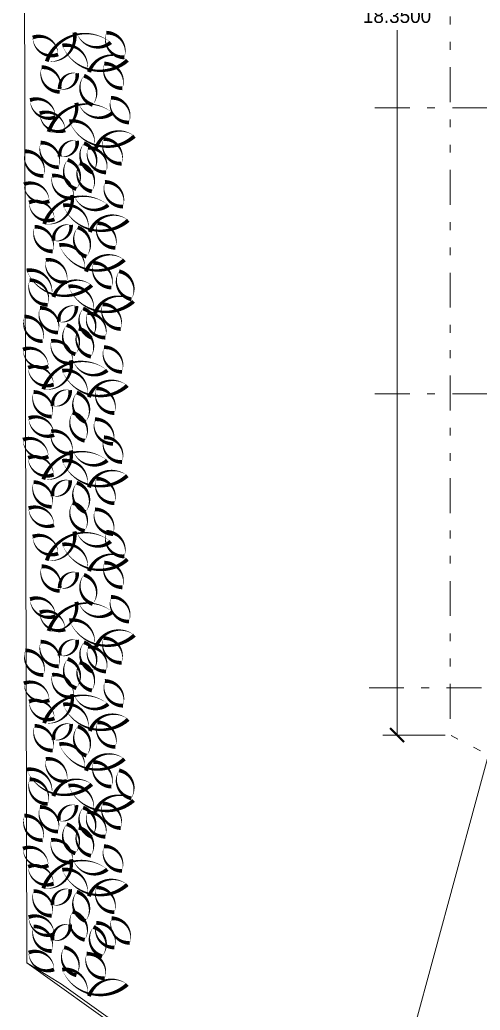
# Model space of a CAD drawing. Header units: metres. Extents: x -45 to 1930, y -347 to 488.
# Drawn here: x 23.38 to 29.25, y -30.62 to -17.99 of the extents above; entities that cross this region are included whole.
import ezdxf

# ---------------------------------------------------------------- set-up
doc = ezdxf.new("R2010")
doc.units = ezdxf.units.M
doc.header["$PDMODE"] = 3
doc.linetypes.add('GETRENNT', pattern=[31.75, 12.7, -6.35, 0, -6.35, 0, -6.35])
doc.linetypes.add('ČERCHOVANÁ', pattern=[25.4, 12.7, -6.35, 0, -6.35])
for name, color, linetype in [('OSA', 7, 'ČERCHOVANÁ'), ('SRAFY', 3, 'Continuous'), ('SRAFY-TERÉN', 252, 'Continuous'), ('zariz.predmety', 203, 'Continuous'), ('ZDIVO', 1, 'Continuous')]:
    doc.layers.add(name, color=color, linetype=linetype)
doc.dimstyles.get("Standard").update_dxf_attribs({"dimtxt": 0.18, "dimasz": 0.18, "dimexe": 0.18, "dimexo": 0.0625, "dimgap": 0.09, "dimtad": 0, "dimtih": 1, "dimtoh": 1, "dimdec": 4, "dimzin": 0, "dimdsep": 46, "dimtxsty": 'Standard', "dimcen": 0.09, "dimadec": 0, "dimazin": 0, "dimtfac": 1, "dimtdec": 4, "dimtofl": 0, "dimtmove": 0, "dimatfit": 0, "dimfxl": 0, "dimtolj": 1, "dimtzin": 0, "dimarcsym": 0})

# ---------------------------------------------------------------- blocks, each defined once
blk = doc.blocks.new('_ArchTick')
at = {"color": 0, "linetype": 'ByBlock', "lineweight": 0, "const_width": 0.15}
blk.add_lwpolyline([(-0.5, -0.5), (0.5, 0.5)], dxfattribs=at)
blk = doc.blocks.new('*D61')
at = {"layer": 'Defpoints', "color": 0, "linetype": 'Continuous', "lineweight": 0}
for p in [(28.87, -8.766), (28.192, -27.116), (28.87, -27.116)]:
    blk.add_point(p, dxfattribs=at)
at = {"layer": 'SRAFY', "color": 0, "linetype": 'Continuous', "lineweight": 0}
for p, q in [((28.808, -8.766), (28.012, -8.766)), ((28.192, -8.766), (28.192, -17.761)), ((28.192, -27.116), (28.192, -18.121)), ((28.808, -27.116), (28.012, -27.116))]:
    blk.add_line(p, q, dxfattribs=at)
at = {"layer": 'SRAFY', "color": 0, "linetype": 'Continuous', "lineweight": 0, "xscale": 0.18, "yscale": 0.18, "zscale": 0.18}
for p, rotation in [((28.192, -8.766), 90), ((28.192, -27.116), 270)]:
    blk.add_blockref('_ArchTick', p, dxfattribs=dict(at, rotation=rotation))
at = {"layer": 'SRAFY', "color": 0, "linetype": 'Continuous', "lineweight": 0, "insert": (28.192, -17.941), "char_height": 0.18, "attachment_point": 5}
blk.add_mtext('\\A1;18.3500', dxfattribs=at)

msp = doc.modelspace()

# ---------------------------------------------------------------- linework, layer by layer
at = {"layer": 'OSA', "color": 253, "lineweight": 0, "ltscale": 0.035}
for p, q in [((27.909617, -19.112585), (41.849547, -19.112585)), ((27.909617, -22.762585), (41.849547, -22.762585)), ((27.834617, -26.511121), (41.774547, -26.511121))]:
    msp.add_line(p, q, dxfattribs=at)
at = {"layer": 'SRAFY', "linetype": 'Continuous', "lineweight": 0}
msp.add_line((23.469008, -30.019693), (47.052908, -46.833055), dxfattribs=at)
at = {"layer": 'SRAFY-TERÉN', "linetype": 'Continuous', "lineweight": 0}
msp.add_line((29.470321, -26.957283), (28.043941, -32.202764), dxfattribs=at)
at = {"layer": 'zariz.predmety', "color": 253, "linetype": 'Continuous', "ltscale": 0.001}
for points in [[(23.867461, -18.431645, 0, 0, 0.520567051), (23.867461, -18.431645, 0, 0.05, 0.520567051), (23.543595, -18.216196, 0, 0.05, 0.520567051), (23.867461, -18.431645, 0.05, 0.05, 0)], [(23.722172, -18.520344, 0, 0, 0.520567051), (23.722172, -18.520344, 0, 0.05, 0.520567051), (24.074627, -18.150584, 0, 0.05, 0.520567051), (24.105385, -18.158177, 0, 0.05, 0.520567051), (24.539114, -18.278285, 0, 0.05, 0.520567051), (23.722172, -18.520344, 0.05, 0.05, 0)], [(24.711518, -18.468595, 0, 0, 0.520567051), (24.711518, -18.468595, 0, 0.05, 0.520567051), (24.481574, -18.154854, 0, 0.05, 0.520567051), (24.711518, -18.468595, 0.05, 0.05, 0)], [(24.751972, -18.506485, 0, 0, 0.520567051), (24.751972, -18.506485, 0, 0.05, 0.520567051), (24.26361, -18.656316, 0, 0.05, 0.520567051), (24.240509, -18.634636, 0, 0.05, 0.520567051), (23.921137, -18.317542, 0, 0.05, 0.520567051), (24.751972, -18.506485, 0.05, 0.05, 0)], [(23.658248, -18.594494, 0, 0, 0.520567051), (23.658248, -18.594494, 0, 0.05, 0.520567051), (23.888192, -18.908234, 0, 0.05, 0.520567051), (23.658248, -18.594494, 0.05, 0.05, 0)], [(24.688392, -18.862809, 0, 0, 0.520567051), (24.688392, -18.862809, 0, 0.05, 0.520567051), (24.458447, -18.549068, 0, 0.05, 0.520567051), (24.688392, -18.862809, 0.05, 0.05, 0)], [(23.888559, -18.872056, 0, 0, 0.520567051), (23.888559, -18.872056, 0, 0.05, 0.520567051), (24.110852, -18.672346, 0, 0.05, 0.520567051), (23.888559, -18.872056, 0.05, 0.05, 0)], [(24.307841, -19.076341, 0, 0, 0.520567051), (24.307841, -19.076341, 0, 0.05, 0.520567051), (24.197391, -18.703369, 0, 0.05, 0.520567051), (24.307841, -19.076341, 0.05, 0.05, 0)], [(23.83402, -19.230249, 0, 0, 0.520567051), (23.83402, -19.230249, 0, 0.05, 0.520567051), (23.510154, -19.014799, 0, 0.05, 0.520567051), (23.83402, -19.230249, 0.05, 0.05, 0)], [(23.746296, -19.41869, 0, 0, 0.520567051), (23.746296, -19.41869, 0, 0.05, 0.520567051), (24.098751, -19.048929, 0, 0.05, 0.520567051), (24.129509, -19.056522, 0, 0.05, 0.520567051), (24.563239, -19.176631, 0, 0.05, 0.520567051), (23.746296, -19.41869, 0.05, 0.05, 0)], [(24.773363, -19.299116, 0, 0, 0.520567051), (24.773363, -19.299116, 0, 0.05, 0.520567051), (24.543419, -18.985376, 0, 0.05, 0.520567051), (24.773363, -19.299116, 0.05, 0.05, 0)], [(23.957094, -19.398926, 0, 0, 0.520567051), (23.957094, -19.398926, 0, 0.05, 0.520567051), (23.633228, -19.183476, 0, 0.05, 0.520567051), (23.957094, -19.398926, 0.05, 0.05, 0)], [(24.841605, -19.473766, 0, 0, 0.520567051), (24.841605, -19.473766, 0, 0.05, 0.520567051), (24.353243, -19.623597, 0, 0.05, 0.520567051), (24.330141, -19.601917, 0, 0.05, 0.520567051), (24.010769, -19.284822, 0, 0.05, 0.520567051), (24.841605, -19.473766, 0.05, 0.05, 0)], [(23.646196, -19.557045, 0, 0, 0.520567051), (23.646196, -19.557045, 0, 0.05, 0.520567051), (23.876141, -19.870786, 0, 0.05, 0.520567051), (23.646196, -19.557045, 0.05, 0.05, 0)], [(23.888393, -19.733465, 0, 0, 0.520567051), (23.888393, -19.733465, 0, 0.05, 0.520567051), (24.110686, -19.533755, 0, 0.05, 0.520567051), (23.888393, -19.733465, 0.05, 0.05, 0)], [(24.307674, -19.93775, 0, 0, 0.520567051), (24.307674, -19.93775, 0, 0.05, 0.520567051), (24.197225, -19.564778, 0, 0.05, 0.520567051), (24.307674, -19.93775, 0.05, 0.05, 0)], [(24.67634, -19.825361, 0, 0, 0.520567051), (24.67634, -19.825361, 0, 0.05, 0.520567051), (24.446396, -19.51162, 0, 0.05, 0.520567051), (24.67634, -19.825361, 0.05, 0.05, 0)], [(23.449724, -19.667718, 0, 0, 0.520567051), (23.449724, -19.667718, 0, 0.05, 0.520567051), (23.679668, -19.981459, 0, 0.05, 0.520567051), (23.449724, -19.667718, 0.05, 0.05, 0)], [(24.479868, -19.936033, 0, 0, 0.520567051), (24.479868, -19.936033, 0, 0.05, 0.520567051), (24.249923, -19.622293, 0, 0.05, 0.520567051), (24.479868, -19.936033, 0.05, 0.05, 0)], [(24.099317, -20.149566, 0, 0, 0.520567051), (24.099317, -20.149566, 0, 0.05, 0.520567051), (23.988867, -19.776593, 0, 0.05, 0.520567051), (24.099317, -20.149566, 0.05, 0.05, 0)], [(24.14227, -19.822509, 0, 0, 0.520567051), (24.14227, -19.822509, 0, 0.05, 0.520567051), (24.297722, -20.179079, 0, 0.05, 0.520567051), (24.14227, -19.822509, 0.05, 0.05, 0)], [(23.790212, -19.979357, 0, 0, 0.520567051), (23.790212, -19.979357, 0, 0.05, 0.520567051), (24.056973, -20.262458, 0, 0.05, 0.520567051), (23.790212, -19.979357, 0.05, 0.05, 0)], [(23.754493, -20.303473, 0, 0, 0.520567051), (23.754493, -20.303473, 0, 0.05, 0.520567051), (23.430627, -20.088024, 0, 0.05, 0.520567051), (23.754493, -20.303473, 0.05, 0.05, 0)], [(24.693836, -20.372341, 0, 0, 0.520567051), (24.693836, -20.372341, 0, 0.05, 0.520567051), (24.463892, -20.0586, 0, 0.05, 0.520567051), (24.693836, -20.372341, 0.05, 0.05, 0)], [(23.689625, -20.594844, 0, 0, 0.520567051), (23.689625, -20.594844, 0, 0.05, 0.520567051), (24.04208, -20.225084, 0, 0.05, 0.520567051), (24.072838, -20.232676, 0, 0.05, 0.520567051), (24.506568, -20.352785, 0, 0.05, 0.520567051), (23.689625, -20.594844, 0.05, 0.05, 0)], [(23.820583, -20.535243, 0, 0, 0.520567051), (23.820583, -20.535243, 0, 0.05, 0.520567051), (23.496716, -20.319794, 0, 0.05, 0.520567051), (23.820583, -20.535243, 0.05, 0.05, 0)], [(24.762078, -20.546991, 0, 0, 0.520567051), (24.762078, -20.546991, 0, 0.05, 0.520567051), (24.273716, -20.696822, 0, 0.05, 0.520567051), (24.250614, -20.675141, 0, 0.05, 0.520567051), (23.931242, -20.358047, 0, 0.05, 0.520567051), (24.762078, -20.546991, 0.05, 0.05, 0)], [(23.808866, -20.806689, 0, 0, 0.520567051), (23.808866, -20.806689, 0, 0.05, 0.520567051), (24.031159, -20.60698, 0, 0.05, 0.520567051), (23.808866, -20.806689, 0.05, 0.05, 0)], [(24.596813, -20.898585, 0, 0, 0.520567051), (24.596813, -20.898585, 0, 0.05, 0.520567051), (24.366869, -20.584844, 0, 0.05, 0.520567051), (24.596813, -20.898585, 0.05, 0.05, 0)], [(23.566669, -20.63027, 0, 0, 0.520567051), (23.566669, -20.63027, 0, 0.05, 0.520567051), (23.796614, -20.944011, 0, 0.05, 0.520567051), (23.566669, -20.63027, 0.05, 0.05, 0)], [(24.228147, -21.010975, 0, 0, 0.520567051), (24.228147, -21.010975, 0, 0.05, 0.520567051), (24.117698, -20.638002, 0, 0.05, 0.520567051), (24.228147, -21.010975, 0.05, 0.05, 0)], [(24.713235, -21.053241, 0, 0, 0.520567051), (24.713235, -21.053241, 0, 0.05, 0.520567051), (24.224872, -21.203072, 0, 0.05, 0.520567051), (24.201771, -21.181391, 0, 0.05, 0.520567051), (23.882399, -20.864297, 0, 0.05, 0.520567051), (24.713235, -21.053241, 0.05, 0.05, 0)], [(23.710685, -21.052581, 0, 0, 0.520567051), (23.710685, -21.052581, 0, 0.05, 0.520567051), (23.977446, -21.335682, 0, 0.05, 0.520567051), (23.710685, -21.052581, 0.05, 0.05, 0)], [(24.54797, -21.404835, 0, 0, 0.520567051), (24.54797, -21.404835, 0, 0.05, 0.520567051), (24.318025, -21.091095, 0, 0.05, 0.520567051), (24.54797, -21.404835, 0.05, 0.05, 0)], [(24.297126, -21.376672, 0, 0, 0.520567051), (24.297126, -21.376672, 0, 0.05, 0.520567051), (23.808763, -21.526503, 0, 0.05, 0.520567051), (23.785662, -21.504823, 0, 0.05, 0.520567051), (23.46629, -21.187729, 0, 0.05, 0.520567051), (24.297126, -21.376672, 0.05, 0.05, 0)], [(24.645189, -21.198481, 0, 0, 0.520567051), (24.645189, -21.198481, 0, 0.05, 0.520567051), (24.800641, -21.555051, 0, 0.05, 0.520567051), (24.645189, -21.198481, 0.05, 0.05, 0)], [(23.734486, -21.625393, 0, 0, 0.520567051), (23.734486, -21.625393, 0, 0.05, 0.520567051), (23.504541, -21.311652, 0, 0.05, 0.520567051), (23.734486, -21.625393, 0.05, 0.05, 0)], [(24.83002, -21.581886, 0, 0, 0.520567051), (24.83002, -21.581886, 0, 0.05, 0.520567051), (24.341658, -21.731717, 0, 0.05, 0.520567051), (24.318557, -21.710036, 0, 0.05, 0.520567051), (23.999185, -21.392942, 0, 0.05, 0.520567051), (24.83002, -21.581886, 0.05, 0.05, 0)], [(24.664756, -21.93348, 0, 0, 0.520567051), (24.664756, -21.93348, 0, 0.05, 0.520567051), (24.434811, -21.61974, 0, 0.05, 0.520567051), (24.664756, -21.93348, 0.05, 0.05, 0)], [(23.634612, -21.665165, 0, 0, 0.520567051), (23.634612, -21.665165, 0, 0.05, 0.520567051), (23.864556, -21.978906, 0, 0.05, 0.520567051), (23.634612, -21.665165, 0.05, 0.05, 0)], [(23.876809, -21.841585, 0, 0, 0.520567051), (23.876809, -21.841585, 0, 0.05, 0.520567051), (24.099101, -21.641875, 0, 0.05, 0.520567051), (23.876809, -21.841585, 0.05, 0.05, 0)], [(24.29609, -22.04587, 0, 0, 0.520567051), (24.29609, -22.04587, 0, 0.05, 0.520567051), (24.18564, -21.672897, 0, 0.05, 0.520567051), (24.29609, -22.04587, 0.05, 0.05, 0)], [(24.468283, -22.044153, 0, 0, 0.520567051), (24.468283, -22.044153, 0, 0.05, 0.520567051), (24.238339, -21.730412, 0, 0.05, 0.520567051), (24.468283, -22.044153, 0.05, 0.05, 0)], [(23.438139, -21.775838, 0, 0, 0.520567051), (23.438139, -21.775838, 0, 0.05, 0.520567051), (23.668084, -22.089579, 0, 0.05, 0.520567051), (23.438139, -21.775838, 0.05, 0.05, 0)], [(24.087732, -22.257686, 0, 0, 0.520567051), (24.087732, -22.257686, 0, 0.05, 0.520567051), (23.977282, -21.884713, 0, 0.05, 0.520567051), (24.087732, -22.257686, 0.05, 0.05, 0)], [(24.130685, -21.930628, 0, 0, 0.520567051), (24.130685, -21.930628, 0, 0.05, 0.520567051), (24.286138, -22.287199, 0, 0.05, 0.520567051), (24.130685, -21.930628, 0.05, 0.05, 0)], [(23.778628, -22.087477, 0, 0, 0.520567051), (23.778628, -22.087477, 0, 0.05, 0.520567051), (24.045389, -22.370578, 0, 0.05, 0.520567051), (23.778628, -22.087477, 0.05, 0.05, 0)], [(23.742908, -22.411593, 0, 0, 0.520567051), (23.742908, -22.411593, 0, 0.05, 0.520567051), (23.419042, -22.196144, 0, 0.05, 0.520567051), (23.742908, -22.411593, 0.05, 0.05, 0)], [(24.682252, -22.480461, 0, 0, 0.520567051), (24.682252, -22.480461, 0, 0.05, 0.520567051), (24.452307, -22.16672, 0, 0.05, 0.520567051), (24.682252, -22.480461, 0.05, 0.05, 0)], [(23.67804, -22.702963, 0, 0, 0.520567051), (23.67804, -22.702963, 0, 0.05, 0.520567051), (24.030495, -22.333203, 0, 0.05, 0.520567051), (24.061254, -22.340796, 0, 0.05, 0.520567051), (24.494983, -22.460905, 0, 0.05, 0.520567051), (23.67804, -22.702963, 0.05, 0.05, 0)], [(23.808998, -22.643363, 0, 0, 0.520567051), (23.808998, -22.643363, 0, 0.05, 0.520567051), (23.485132, -22.427913, 0, 0.05, 0.520567051), (23.808998, -22.643363, 0.05, 0.05, 0)], [(24.750493, -22.65511, 0, 0, 0.520567051), (24.750493, -22.65511, 0, 0.05, 0.520567051), (24.262131, -22.804941, 0, 0.05, 0.520567051), (24.239029, -22.783261, 0, 0.05, 0.520567051), (23.919658, -22.466166, 0, 0.05, 0.520567051), (24.750493, -22.65511, 0.05, 0.05, 0)], [(23.555085, -22.73839, 0, 0, 0.520567051), (23.555085, -22.73839, 0, 0.05, 0.520567051), (23.785029, -23.05213, 0, 0.05, 0.520567051), (23.555085, -22.73839, 0.05, 0.05, 0)], [(23.797281, -22.914809, 0, 0, 0.520567051), (23.797281, -22.914809, 0, 0.05, 0.520567051), (24.019574, -22.715099, 0, 0.05, 0.520567051), (23.797281, -22.914809, 0.05, 0.05, 0)], [(24.216563, -23.119095, 0, 0, 0.520567051), (24.216563, -23.119095, 0, 0.05, 0.520567051), (24.106113, -22.746122, 0, 0.05, 0.520567051), (24.216563, -23.119095, 0.05, 0.05, 0)], [(24.585229, -23.006705, 0, 0, 0.520567051), (24.585229, -23.006705, 0, 0.05, 0.520567051), (24.355284, -22.692964, 0, 0.05, 0.520567051), (24.585229, -23.006705, 0.05, 0.05, 0)], [(24.051158, -23.003853, 0, 0, 0.520567051), (24.051158, -23.003853, 0, 0.05, 0.520567051), (24.20661, -23.360423, 0, 0.05, 0.520567051), (24.051158, -23.003853, 0.05, 0.05, 0)], [(23.81586, -23.286926, 0, 0, 0.520567051), (23.81586, -23.286926, 0, 0.05, 0.520567051), (23.491994, -23.071476, 0, 0.05, 0.520567051), (23.81586, -23.286926, 0.05, 0.05, 0)], [(24.568284, -23.399291, 0, 0, 0.520567051), (24.568284, -23.399291, 0, 0.05, 0.520567051), (24.338339, -23.08555, 0, 0.05, 0.520567051), (24.568284, -23.399291, 0.05, 0.05, 0)], [(23.778628, -23.237764, 0, 0, 0.520567051), (23.778628, -23.237764, 0, 0.05, 0.520567051), (24.045389, -23.520865, 0, 0.05, 0.520567051), (23.778628, -23.237764, 0.05, 0.05, 0)], [(23.742908, -23.56188, 0, 0, 0.520567051), (23.742908, -23.56188, 0, 0.05, 0.520567051), (23.419042, -23.346431, 0, 0.05, 0.520567051), (23.742908, -23.56188, 0.05, 0.05, 0)], [(24.682252, -23.630748, 0, 0, 0.520567051), (24.682252, -23.630748, 0, 0.05, 0.520567051), (24.452307, -23.317007, 0, 0.05, 0.520567051), (24.682252, -23.630748, 0.05, 0.05, 0)], [(23.67804, -23.853251, 0, 0, 0.520567051), (23.67804, -23.853251, 0, 0.05, 0.520567051), (24.030495, -23.48349, 0, 0.05, 0.520567051), (24.061254, -23.491083, 0, 0.05, 0.520567051), (24.494983, -23.611192, 0, 0.05, 0.520567051), (23.67804, -23.853251, 0.05, 0.05, 0)], [(23.808998, -23.79365, 0, 0, 0.520567051), (23.808998, -23.79365, 0, 0.05, 0.520567051), (23.485132, -23.578201, 0, 0.05, 0.520567051), (23.808998, -23.79365, 0.05, 0.05, 0)], [(24.750493, -23.805397, 0, 0, 0.520567051), (24.750493, -23.805397, 0, 0.05, 0.520567051), (24.262131, -23.955228, 0, 0.05, 0.520567051), (24.239029, -23.933548, 0, 0.05, 0.520567051), (23.919658, -23.616454, 0, 0.05, 0.520567051), (24.750493, -23.805397, 0.05, 0.05, 0)], [(23.555085, -23.888677, 0, 0, 0.520567051), (23.555085, -23.888677, 0, 0.05, 0.520567051), (23.785029, -24.202418, 0, 0.05, 0.520567051), (23.555085, -23.888677, 0.05, 0.05, 0)], [(23.797281, -24.065096, 0, 0, 0.520567051), (23.797281, -24.065096, 0, 0.05, 0.520567051), (24.019574, -23.865387, 0, 0.05, 0.520567051), (23.797281, -24.065096, 0.05, 0.05, 0)], [(24.216563, -24.269382, 0, 0, 0.520567051), (24.216563, -24.269382, 0, 0.05, 0.520567051), (24.106113, -23.896409, 0, 0.05, 0.520567051), (24.216563, -24.269382, 0.05, 0.05, 0)], [(24.585229, -24.156992, 0, 0, 0.520567051), (24.585229, -24.156992, 0, 0.05, 0.520567051), (24.355284, -23.843251, 0, 0.05, 0.520567051), (24.585229, -24.156992, 0.05, 0.05, 0)], [(24.051158, -24.15414, 0, 0, 0.520567051), (24.051158, -24.15414, 0, 0.05, 0.520567051), (24.20661, -24.51071, 0, 0.05, 0.520567051), (24.051158, -24.15414, 0.05, 0.05, 0)], [(23.81586, -24.437213, 0, 0, 0.520567051), (23.81586, -24.437213, 0, 0.05, 0.520567051), (23.491994, -24.221763, 0, 0.05, 0.520567051), (23.81586, -24.437213, 0.05, 0.05, 0)], [(24.568284, -24.549578, 0, 0, 0.520567051), (24.568284, -24.549578, 0, 0.05, 0.520567051), (24.338339, -24.235837, 0, 0.05, 0.520567051), (24.568284, -24.549578, 0.05, 0.05, 0)], [(23.722172, -24.887339, 0, 0, 0.520567051), (23.722172, -24.887339, 0, 0.05, 0.520567051), (24.074627, -24.517579, 0, 0.05, 0.520567051), (24.105385, -24.525172, 0, 0.05, 0.520567051), (24.539114, -24.645281, 0, 0.05, 0.520567051), (23.722172, -24.887339, 0.05, 0.05, 0)], [(24.711518, -24.83559, 0, 0, 0.520567051), (24.711518, -24.83559, 0, 0.05, 0.520567051), (24.481574, -24.521849, 0, 0.05, 0.520567051), (24.711518, -24.83559, 0.05, 0.05, 0)], [(23.867461, -24.798641, 0, 0, 0.520567051), (23.867461, -24.798641, 0, 0.05, 0.520567051), (23.543595, -24.583191, 0, 0.05, 0.520567051), (23.867461, -24.798641, 0.05, 0.05, 0)], [(24.751972, -24.873481, 0, 0, 0.520567051), (24.751972, -24.873481, 0, 0.05, 0.520567051), (24.26361, -25.023312, 0, 0.05, 0.520567051), (24.240509, -25.001631, 0, 0.05, 0.520567051), (23.921137, -24.684537, 0, 0.05, 0.520567051), (24.751972, -24.873481, 0.05, 0.05, 0)], [(23.658248, -24.961489, 0, 0, 0.520567051), (23.658248, -24.961489, 0, 0.05, 0.520567051), (23.888192, -25.27523, 0, 0.05, 0.520567051), (23.658248, -24.961489, 0.05, 0.05, 0)], [(23.888559, -25.239051, 0, 0, 0.520567051), (23.888559, -25.239051, 0, 0.05, 0.520567051), (24.110852, -25.039342, 0, 0.05, 0.520567051), (23.888559, -25.239051, 0.05, 0.05, 0)], [(24.688392, -25.229804, 0, 0, 0.520567051), (24.688392, -25.229804, 0, 0.05, 0.520567051), (24.458447, -24.916064, 0, 0.05, 0.520567051), (24.688392, -25.229804, 0.05, 0.05, 0)], [(24.307841, -25.443337, 0, 0, 0.520567051), (24.307841, -25.443337, 0, 0.05, 0.520567051), (24.197391, -25.070364, 0, 0.05, 0.520567051), (24.307841, -25.443337, 0.05, 0.05, 0)], [(23.83402, -25.597244, 0, 0, 0.520567051), (23.83402, -25.597244, 0, 0.05, 0.520567051), (23.510154, -25.381795, 0, 0.05, 0.520567051), (23.83402, -25.597244, 0.05, 0.05, 0)], [(23.746296, -25.785685, 0, 0, 0.520567051), (23.746296, -25.785685, 0, 0.05, 0.520567051), (24.098751, -25.415925, 0, 0.05, 0.520567051), (24.129509, -25.423517, 0, 0.05, 0.520567051), (24.563239, -25.543626, 0, 0.05, 0.520567051), (23.746296, -25.785685, 0.05, 0.05, 0)], [(24.773363, -25.666112, 0, 0, 0.520567051), (24.773363, -25.666112, 0, 0.05, 0.520567051), (24.543419, -25.352371, 0, 0.05, 0.520567051), (24.773363, -25.666112, 0.05, 0.05, 0)], [(23.957094, -25.765921, 0, 0, 0.520567051), (23.957094, -25.765921, 0, 0.05, 0.520567051), (23.633228, -25.550472, 0, 0.05, 0.520567051), (23.957094, -25.765921, 0.05, 0.05, 0)], [(24.841605, -25.840761, 0, 0, 0.520567051), (24.841605, -25.840761, 0, 0.05, 0.520567051), (24.353243, -25.990592, 0, 0.05, 0.520567051), (24.330141, -25.968912, 0, 0.05, 0.520567051), (24.010769, -25.651818, 0, 0.05, 0.520567051), (24.841605, -25.840761, 0.05, 0.05, 0)], [(23.646196, -25.924041, 0, 0, 0.520567051), (23.646196, -25.924041, 0, 0.05, 0.520567051), (23.876141, -26.237782, 0, 0.05, 0.520567051), (23.646196, -25.924041, 0.05, 0.05, 0)], [(23.888393, -26.10046, 0, 0, 0.520567051), (23.888393, -26.10046, 0, 0.05, 0.520567051), (24.110686, -25.900751, 0, 0.05, 0.520567051), (23.888393, -26.10046, 0.05, 0.05, 0)], [(24.67634, -26.192356, 0, 0, 0.520567051), (24.67634, -26.192356, 0, 0.05, 0.520567051), (24.446396, -25.878615, 0, 0.05, 0.520567051), (24.67634, -26.192356, 0.05, 0.05, 0)], [(23.449724, -26.034714, 0, 0, 0.520567051), (23.449724, -26.034714, 0, 0.05, 0.520567051), (23.679668, -26.348454, 0, 0.05, 0.520567051), (23.449724, -26.034714, 0.05, 0.05, 0)], [(24.307674, -26.304746, 0, 0, 0.520567051), (24.307674, -26.304746, 0, 0.05, 0.520567051), (24.197225, -25.931773, 0, 0.05, 0.520567051), (24.307674, -26.304746, 0.05, 0.05, 0)], [(24.479868, -26.303029, 0, 0, 0.520567051), (24.479868, -26.303029, 0, 0.05, 0.520567051), (24.249923, -25.989288, 0, 0.05, 0.520567051), (24.479868, -26.303029, 0.05, 0.05, 0)], [(24.099317, -26.516561, 0, 0, 0.520567051), (24.099317, -26.516561, 0, 0.05, 0.520567051), (23.988867, -26.143589, 0, 0.05, 0.520567051), (24.099317, -26.516561, 0.05, 0.05, 0)], [(24.14227, -26.189504, 0, 0, 0.520567051), (24.14227, -26.189504, 0, 0.05, 0.520567051), (24.297722, -26.546074, 0, 0.05, 0.520567051), (24.14227, -26.189504, 0.05, 0.05, 0)], [(23.790212, -26.346352, 0, 0, 0.520567051), (23.790212, -26.346352, 0, 0.05, 0.520567051), (24.056973, -26.629453, 0, 0.05, 0.520567051), (23.790212, -26.346352, 0.05, 0.05, 0)], [(24.693836, -26.739336, 0, 0, 0.520567051), (24.693836, -26.739336, 0, 0.05, 0.520567051), (24.463892, -26.425596, 0, 0.05, 0.520567051), (24.693836, -26.739336, 0.05, 0.05, 0)], [(23.754493, -26.670469, 0, 0, 0.520567051), (23.754493, -26.670469, 0, 0.05, 0.520567051), (23.430627, -26.455019, 0, 0.05, 0.520567051), (23.754493, -26.670469, 0.05, 0.05, 0)], [(23.820583, -26.902239, 0, 0, 0.520567051), (23.820583, -26.902239, 0, 0.05, 0.520567051), (23.496716, -26.686789, 0, 0.05, 0.520567051), (23.820583, -26.902239, 0.05, 0.05, 0)], [(23.689625, -26.961839, 0, 0, 0.520567051), (23.689625, -26.961839, 0, 0.05, 0.520567051), (24.04208, -26.592079, 0, 0.05, 0.520567051), (24.072838, -26.599672, 0, 0.05, 0.520567051), (24.506568, -26.71978, 0, 0.05, 0.520567051), (23.689625, -26.961839, 0.05, 0.05, 0)], [(24.762078, -26.913986, 0, 0, 0.520567051), (24.762078, -26.913986, 0, 0.05, 0.520567051), (24.273716, -27.063817, 0, 0.05, 0.520567051), (24.250614, -27.042137, 0, 0.05, 0.520567051), (23.931242, -26.725042, 0, 0.05, 0.520567051), (24.762078, -26.913986, 0.05, 0.05, 0)], [(23.566669, -26.997265, 0, 0, 0.520567051), (23.566669, -26.997265, 0, 0.05, 0.520567051), (23.796614, -27.311006, 0, 0.05, 0.520567051), (23.566669, -26.997265, 0.05, 0.05, 0)], [(23.808866, -27.173685, 0, 0, 0.520567051), (23.808866, -27.173685, 0, 0.05, 0.520567051), (24.031159, -26.973975, 0, 0.05, 0.520567051), (23.808866, -27.173685, 0.05, 0.05, 0)], [(24.228147, -27.37797, 0, 0, 0.520567051), (24.228147, -27.37797, 0, 0.05, 0.520567051), (24.117698, -27.004998, 0, 0.05, 0.520567051), (24.228147, -27.37797, 0.05, 0.05, 0)], [(24.596813, -27.265581, 0, 0, 0.520567051), (24.596813, -27.265581, 0, 0.05, 0.520567051), (24.366869, -26.95184, 0, 0.05, 0.520567051), (24.596813, -27.265581, 0.05, 0.05, 0)], [(24.713235, -27.420236, 0, 0, 0.520567051), (24.713235, -27.420236, 0, 0.05, 0.520567051), (24.224872, -27.570067, 0, 0.05, 0.520567051), (24.201771, -27.548387, 0, 0.05, 0.520567051), (23.882399, -27.231292, 0, 0.05, 0.520567051), (24.713235, -27.420236, 0.05, 0.05, 0)], [(23.710685, -27.419577, 0, 0, 0.520567051), (23.710685, -27.419577, 0, 0.05, 0.520567051), (23.977446, -27.702678, 0, 0.05, 0.520567051), (23.710685, -27.419577, 0.05, 0.05, 0)], [(24.297126, -27.743668, 0, 0, 0.520567051), (24.297126, -27.743668, 0, 0.05, 0.520567051), (23.808763, -27.893499, 0, 0.05, 0.520567051), (23.785662, -27.871818, 0, 0.05, 0.520567051), (23.46629, -27.554724, 0, 0.05, 0.520567051), (24.297126, -27.743668, 0.05, 0.05, 0)], [(24.54797, -27.771831, 0, 0, 0.520567051), (24.54797, -27.771831, 0, 0.05, 0.520567051), (24.318025, -27.45809, 0, 0.05, 0.520567051), (24.54797, -27.771831, 0.05, 0.05, 0)], [(24.645189, -27.565476, 0, 0, 0.520567051), (24.645189, -27.565476, 0, 0.05, 0.520567051), (24.800641, -27.922047, 0, 0.05, 0.520567051), (24.645189, -27.565476, 0.05, 0.05, 0)], [(23.734486, -27.992388, 0, 0, 0.520567051), (23.734486, -27.992388, 0, 0.05, 0.520567051), (23.504541, -27.678647, 0, 0.05, 0.520567051), (23.734486, -27.992388, 0.05, 0.05, 0)], [(24.83002, -27.948881, 0, 0, 0.520567051), (24.83002, -27.948881, 0, 0.05, 0.520567051), (24.341658, -28.098712, 0, 0.05, 0.520567051), (24.318557, -28.077032, 0, 0.05, 0.520567051), (23.999185, -27.759937, 0, 0.05, 0.520567051), (24.83002, -27.948881, 0.05, 0.05, 0)], [(23.634612, -28.03216, 0, 0, 0.520567051), (23.634612, -28.03216, 0, 0.05, 0.520567051), (23.864556, -28.345901, 0, 0.05, 0.520567051), (23.634612, -28.03216, 0.05, 0.05, 0)], [(23.876809, -28.20858, 0, 0, 0.520567051), (23.876809, -28.20858, 0, 0.05, 0.520567051), (24.099101, -28.00887, 0, 0.05, 0.520567051), (23.876809, -28.20858, 0.05, 0.05, 0)], [(24.29609, -28.412865, 0, 0, 0.520567051), (24.29609, -28.412865, 0, 0.05, 0.520567051), (24.18564, -28.039893, 0, 0.05, 0.520567051), (24.29609, -28.412865, 0.05, 0.05, 0)], [(24.664756, -28.300476, 0, 0, 0.520567051), (24.664756, -28.300476, 0, 0.05, 0.520567051), (24.434811, -27.986735, 0, 0.05, 0.520567051), (24.664756, -28.300476, 0.05, 0.05, 0)], [(23.438139, -28.142833, 0, 0, 0.520567051), (23.438139, -28.142833, 0, 0.05, 0.520567051), (23.668084, -28.456574, 0, 0.05, 0.520567051), (23.438139, -28.142833, 0.05, 0.05, 0)], [(24.468283, -28.411148, 0, 0, 0.520567051), (24.468283, -28.411148, 0, 0.05, 0.520567051), (24.238339, -28.097408, 0, 0.05, 0.520567051), (24.468283, -28.411148, 0.05, 0.05, 0)], [(24.087732, -28.624681, 0, 0, 0.520567051), (24.087732, -28.624681, 0, 0.05, 0.520567051), (23.977282, -28.251708, 0, 0.05, 0.520567051), (24.087732, -28.624681, 0.05, 0.05, 0)], [(24.130685, -28.297624, 0, 0, 0.520567051), (24.130685, -28.297624, 0, 0.05, 0.520567051), (24.286138, -28.654194, 0, 0.05, 0.520567051), (24.130685, -28.297624, 0.05, 0.05, 0)], [(23.778628, -28.454472, 0, 0, 0.520567051), (23.778628, -28.454472, 0, 0.05, 0.520567051), (24.045389, -28.737573, 0, 0.05, 0.520567051), (23.778628, -28.454472, 0.05, 0.05, 0)], [(23.742908, -28.778589, 0, 0, 0.520567051), (23.742908, -28.778589, 0, 0.05, 0.520567051), (23.419042, -28.563139, 0, 0.05, 0.520567051), (23.742908, -28.778589, 0.05, 0.05, 0)], [(24.682252, -28.847456, 0, 0, 0.520567051), (24.682252, -28.847456, 0, 0.05, 0.520567051), (24.452307, -28.533715, 0, 0.05, 0.520567051), (24.682252, -28.847456, 0.05, 0.05, 0)], [(23.67804, -29.069959, 0, 0, 0.520567051), (23.67804, -29.069959, 0, 0.05, 0.520567051), (24.030495, -28.700199, 0, 0.05, 0.520567051), (24.061254, -28.707791, 0, 0.05, 0.520567051), (24.494983, -28.8279, 0, 0.05, 0.520567051), (23.67804, -29.069959, 0.05, 0.05, 0)], [(23.808998, -29.010358, 0, 0, 0.520567051), (23.808998, -29.010358, 0, 0.05, 0.520567051), (23.485132, -28.794909, 0, 0.05, 0.520567051), (23.808998, -29.010358, 0.05, 0.05, 0)], [(24.750493, -29.022106, 0, 0, 0.520567051), (24.750493, -29.022106, 0, 0.05, 0.520567051), (24.262131, -29.171937, 0, 0.05, 0.520567051), (24.239029, -29.150256, 0, 0.05, 0.520567051), (23.919658, -28.833162, 0, 0.05, 0.520567051), (24.750493, -29.022106, 0.05, 0.05, 0)], [(23.797281, -29.281804, 0, 0, 0.520567051), (23.797281, -29.281804, 0, 0.05, 0.520567051), (24.019574, -29.082095, 0, 0.05, 0.520567051), (23.797281, -29.281804, 0.05, 0.05, 0)], [(24.585229, -29.3737, 0, 0, 0.520567051), (24.585229, -29.3737, 0, 0.05, 0.520567051), (24.355284, -29.059959, 0, 0.05, 0.520567051), (24.585229, -29.3737, 0.05, 0.05, 0)], [(23.555085, -29.105385, 0, 0, 0.520567051), (23.555085, -29.105385, 0, 0.05, 0.520567051), (23.785029, -29.419126, 0, 0.05, 0.520567051), (23.555085, -29.105385, 0.05, 0.05, 0)], [(24.216563, -29.48609, 0, 0, 0.520567051), (24.216563, -29.48609, 0, 0.05, 0.520567051), (24.106113, -29.113117, 0, 0.05, 0.520567051), (24.216563, -29.48609, 0.05, 0.05, 0)], [(23.81586, -29.653921, 0, 0, 0.520567051), (23.81586, -29.653921, 0, 0.05, 0.520567051), (23.491994, -29.438472, 0, 0.05, 0.520567051), (23.81586, -29.653921, 0.05, 0.05, 0)], [(24.051158, -29.370848, 0, 0, 0.520567051), (24.051158, -29.370848, 0, 0.05, 0.520567051), (24.20661, -29.727419, 0, 0.05, 0.520567051), (24.051158, -29.370848, 0.05, 0.05, 0)], [(24.780782, -29.766286, 0, 0, 0.520567051), (24.780782, -29.766286, 0, 0.05, 0.520567051), (24.550838, -29.452545, 0, 0.05, 0.520567051), (24.780782, -29.766286, 0.05, 0.05, 0)], [(23.555085, -29.556744, 0, 0, 0.520567051), (23.555085, -29.556744, 0, 0.05, 0.520567051), (23.785029, -29.870485, 0, 0.05, 0.520567051), (23.555085, -29.556744, 0.05, 0.05, 0)], [(23.797281, -29.733164, 0, 0, 0.520567051), (23.797281, -29.733164, 0, 0.05, 0.520567051), (24.019574, -29.533454, 0, 0.05, 0.520567051), (23.797281, -29.733164, 0.05, 0.05, 0)], [(24.429039, -29.937449, 0, 0, 0.520567051), (24.429039, -29.937449, 0, 0.05, 0.520567051), (24.31859, -29.564477, 0, 0.05, 0.520567051), (24.429039, -29.937449, 0.05, 0.05, 0)], [(24.585229, -29.82506, 0, 0, 0.520567051), (24.585229, -29.82506, 0, 0.05, 0.520567051), (24.355284, -29.511319, 0, 0.05, 0.520567051), (24.585229, -29.82506, 0.05, 0.05, 0)], [(23.944931, -29.822208, 0, 0, 0.520567051), (23.944931, -29.822208, 0, 0.05, 0.520567051), (24.100383, -30.178778, 0, 0.05, 0.520567051), (23.944931, -29.822208, 0.05, 0.05, 0)], [(23.81586, -30.10528, 0, 0, 0.520567051), (23.81586, -30.10528, 0, 0.05, 0.520567051), (23.491994, -29.889831, 0, 0.05, 0.520567051), (23.81586, -30.10528, 0.05, 0.05, 0)], [(24.462056, -30.217645, 0, 0, 0.520567051), (24.462056, -30.217645, 0, 0.05, 0.520567051), (24.232112, -29.903905, 0, 0.05, 0.520567051), (24.462056, -30.217645, 0.05, 0.05, 0)], [(24.750493, -30.296537, 0, 0, 0.520567051), (24.750493, -30.296537, 0, 0.05, 0.520567051), (24.262131, -30.446368, 0, 0.05, 0.520567051), (24.239029, -30.424688, 0, 0.05, 0.520567051), (23.919658, -30.107593, 0, 0.05, 0.520567051), (24.750493, -30.296537, 0.05, 0.05, 0)]]:
    msp.add_lwpolyline(points, format="xyseb", close=True, dxfattribs=at)
at = {"layer": 'ZDIVO', "linetype": 'Continuous', "lineweight": 0, "flags": 128}
msp.add_lwpolyline([(26.14275, -31.888769), (23.910581, -30.29346), (23.469008, -30.019693), (23.378412, 7.836083), (27.453062, 7.633634), (37.853328, 7.416588), (54.082285, 6.497163), (52.485918, -9.17884), (50.198719, -21.436195), (48.602464, -30.444402), (47.160753, -42.7286), (47.052908, -46.833055), (27.525832, -32.877245)], dxfattribs=at)
at = {"layer": 'ZDIVO', "linetype": 'GETRENNT', "lineweight": 0, "ltscale": 0.035, "flags": 128}
msp.add_lwpolyline([(39.670321, -8.765784), (39.670321, -32.244017), (39.819801, -32.32202), (39.819801, -32.829606), (28.870321, -27.115784), (28.870321, -8.765784), (39.670321, -8.765784)], dxfattribs=at)

# ---------------------------------------------------------------- dimensions: what is measured, and where the dimension line sits
at = {"layer": 'SRAFY', "linetype": 'Continuous', "lineweight": 0}
dim = msp.add_linear_dim(base=(28.192063, -27.115784), p1=(28.870321, -8.765784), p2=(28.870321, -27.115784), angle=90, dimstyle='Standard', override={"dimtad": 1, "dimdsep": 0, "dimblk": 'ArchTick', "dimatfit": 3, "dimlwd": 0, "dimlwe": 0}, dxfattribs=at)
dim.commit()
dim.dimension.update_dxf_attribs({"geometry": '*D61', "text_midpoint": (28.192063, -17.940784)})

doc.saveas('drawing.dxf')
